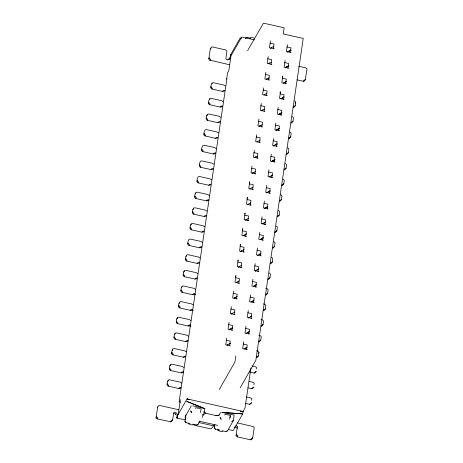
<?xml version="1.0" encoding="UTF-8"?>
<svg xmlns="http://www.w3.org/2000/svg" width="463" height="463" viewBox="0 0 463 463"><rect width="100%" height="100%" fill="white"/><g stroke="black" fill="none" stroke-linecap="round" stroke-linejoin="round"><path stroke-width="0.69" d="M157.756 406.942L156.037 417.366L156.129 418.02L157.194 418.893L171.223 421.868L172.682 419.843L173.677 413.071A1.383 1.227 29.7 0 1 175.193 412.139A1.383 1.227 29.7 0 1 176.345 413.667L175.714 414.779A1.383 1.227 29.7 0 0 173.312 413.604M181.6 383.109L180.182 382.154L169.504 379.764L168.26 380.123C167.392 381.703 166.622 383.815 167.328 385.563L168.214 386.136L178.892 388.526L180.495 388.249L180.969 387.421L179.366 387.693L178.892 388.526M183.904 367.472L182.48 366.517L171.808 364.126L170.563 364.485C169.695 366.065 168.926 368.178 169.626 369.931L170.517 370.498L181.189 372.889L182.792 372.617L183.267 371.783L181.664 372.061L181.189 372.889M186.207 351.839L184.783 350.885L174.111 348.494L172.867 348.847C171.999 350.427 171.229 352.54 171.929 354.293L172.821 354.866L183.493 357.257L185.096 356.979L185.57 356.145L183.967 356.423L183.493 357.257M188.51 336.202L187.087 335.247L176.415 332.856L175.164 333.21C174.302 334.795 173.532 336.908 174.233 338.656L175.124 339.229L185.796 341.619L187.399 341.341L187.874 340.508L186.271 340.785L185.796 341.619M190.808 320.564L189.39 319.609L178.712 317.219L177.468 317.577C176.6 319.157 175.83 321.27 176.536 323.018L177.422 323.591L188.1 325.981L191.04 326.004M193.112 304.926L191.688 303.971L181.016 301.581L179.771 301.94C178.903 303.52 178.133 305.632 178.834 307.386L179.725 307.953L190.397 310.349L193.337 310.366M195.415 289.294L193.991 288.339L183.319 285.949L182.075 286.302C181.207 287.882 180.437 290 181.137 291.748L182.028 292.321L192.701 294.711L195.641 294.734M197.713 273.656L196.295 272.701L185.622 270.311L184.372 270.67C183.51 272.25 182.74 274.362 183.441 276.11L184.332 276.683L195.004 279.073L196.607 278.795L197.082 277.962L195.479 278.24L195.004 279.073M200.016 258.018L198.592 257.063L187.92 254.673L186.676 255.032C185.808 256.612 185.038 258.724 185.744 260.472L186.63 261.045L197.307 263.435L198.911 263.163L199.385 262.33L197.782 262.608L197.307 263.435M202.319 242.381L200.896 241.431L190.224 239.035L188.979 239.394C188.111 240.974 187.341 243.087 188.042 244.84L188.933 245.413L199.605 247.803L201.208 247.526L201.683 246.692L200.08 246.97L199.605 247.803M204.623 226.748L203.199 225.794L192.527 223.403L191.283 223.756C190.415 225.342 189.645 227.455 190.345 229.202L191.236 229.775L201.909 232.166L203.512 231.888L203.986 231.054L202.383 231.332L201.909 232.166M206.92 211.111L205.503 210.156L194.83 207.765L193.58 208.124C192.718 209.704 191.948 211.817 192.649 213.565L193.54 214.137L204.212 216.528L205.815 216.25L206.29 215.422L204.687 215.694L204.212 216.528M209.224 195.473L207.8 194.518L197.128 192.128L195.884 192.486C195.016 194.066 194.246 196.179 194.952 197.933L195.837 198.5L206.515 200.89L208.119 200.618L208.593 199.784L206.99 200.062L206.515 200.89M211.527 179.841L210.104 178.886L199.431 176.496L198.187 176.849C197.319 178.429 196.549 180.547 197.25 182.295L198.141 182.868L208.813 185.258L210.416 184.98L210.891 184.147L209.288 184.424L208.813 185.258M213.831 164.203L212.407 163.248L201.735 160.858L200.485 161.211C199.622 162.797 198.853 164.909 199.553 166.657L200.444 167.23L211.116 169.62L212.72 169.342L213.194 168.509L211.591 168.787L211.116 169.62M216.128 148.565L214.71 147.61L204.038 145.22L202.788 145.579C201.926 147.159 201.15 149.271 201.856 151.019L202.748 151.592L213.42 153.982L215.023 153.704L215.498 152.877L213.894 153.149L213.42 153.982M218.432 132.927L217.008 131.972L206.336 129.582L205.092 129.941C204.224 131.521 203.454 133.633 204.154 135.387L205.045 135.954L215.717 138.35L217.326 138.072L217.801 137.239L216.192 137.517L215.717 138.35M220.735 117.295L219.312 116.34L208.639 113.95L207.395 114.303C206.527 115.883 205.757 118.001 206.457 119.749L207.349 120.322L218.021 122.712L219.624 122.435L220.099 121.601L218.495 121.879L218.021 122.712M223.039 101.657L221.615 100.703L210.943 98.312L209.693 98.671C208.83 100.251 208.061 102.364 208.761 104.111L209.652 104.684L220.324 107.075L221.927 106.797L222.402 105.969L220.799 106.241L220.324 107.075M225.336 86.02L223.918 85.065L213.24 82.674L211.996 83.033C211.134 84.613 210.358 86.726 211.064 88.474L211.956 89.046L222.628 91.437L224.231 91.165L224.705 90.331L223.102 90.609L222.628 91.437M235.32 426.244A1.383 1.227 29.7 0 1 237.716 427.413L237.085 428.524L236.089 435.295L236.176 435.949L237.241 436.829L250.581 439.815L251.27 439.798L252.098 438.883L252.729 437.772L254.181 427.922L253.672 426.707L237.536 422.922M258.493 355.694L257.196 357.442L256.502 357.459L256.977 356.626L258.4 356.001L258.95 352.285L257.793 351.087L256.461 350.786M295.307 102.936L295.301 103.266L295.689 101.779L294.624 100.905M229.689 64.785L209.328 60.057L208.819 58.842L210.271 48.991L210.902 47.88L211.73 46.966L212.419 46.948L225.759 49.94L226.916 51.138L225.915 58.24A1.383 1.227 29.7 0 0 227.067 59.768A1.383 1.227 29.7 0 0 228.583 58.836L227.952 59.947M226.633 79.051L227.541 72.894L228.809 70.677L230.979 55.901L241.738 37.04L254.349 39.864M226.951 78.496L179.112 401.872L180.512 402.185M229.92 59.137L230.869 54.269L240.204 37.908L241.605 38.221M178.203 414.426L180.373 399.656M190.085 423.547L186.08 422.65L184.945 421.44L185.837 414.848M202.065 417.452L203.963 414.125L204.843 408.256M226.737 338.054L225.741 344.825L230.412 345.873M229.04 322.422L228.045 329.193L232.715 330.235M231.344 306.784L230.348 313.555L235.013 314.603M233.647 291.146L232.646 297.917L237.316 298.965M252.063 166.055L251.062 172.826L255.732 173.874M254.361 150.423L253.365 157.194L258.036 158.236M256.664 134.785L255.669 141.556L260.339 142.604M258.967 119.147L257.966 125.919L262.637 126.966M261.265 103.509L260.27 110.281L264.94 111.328M263.569 87.877L262.573 94.649L267.244 95.691M265.872 72.24L264.877 79.011L269.547 80.058M268.175 56.602L267.174 63.373L271.845 64.421M270.473 40.97L269.478 47.741L274.148 48.783M218.455 429.473L219.433 430.121L215.428 429.224L214.3 428.015L214.768 424.282M229.555 345.861L230.256 341.121L226.251 340.224M231.859 330.229L232.559 325.489L228.554 324.592M234.162 314.591L234.857 309.851L230.858 308.954M236.466 298.953L237.16 294.213L233.161 293.316M238.763 283.315L239.464 278.576L235.459 277.678M241.067 267.683L241.767 262.943L237.762 262.046M243.37 252.046L244.065 247.306L240.066 246.409M245.674 236.408L246.368 231.668L242.369 230.771M247.971 220.776L248.672 216.03L244.667 215.139M250.275 205.138L250.975 200.398L246.97 199.501M252.578 189.5L253.273 184.76L249.273 183.863M254.881 173.862L255.576 169.122L251.577 168.225M257.179 158.23L257.879 153.49L253.874 152.593M259.483 142.592L260.183 137.852L256.178 136.955M261.786 126.955L262.48 122.215L258.481 121.318M264.089 111.317L264.784 106.577L260.785 105.686M266.387 95.685L267.087 90.945L263.082 90.048M268.69 80.047L269.391 75.307L265.386 74.41M270.994 64.409L271.688 59.669L267.689 58.772M273.292 48.777L273.992 44.037L269.993 43.14M235.823 355.897L234.915 362.054L219.254 389.51M229.891 417.476L230.065 416.295M243.683 341.85L242.687 348.622L247.358 349.669M245.986 326.212L244.985 332.984L249.655 334.031M248.284 310.58L247.288 317.352L251.959 318.394M250.587 294.943L249.592 301.714L254.262 302.761M252.891 279.305L251.895 286.076L256.566 287.124M255.194 263.667L254.193 270.438L258.863 271.486M257.492 248.035L256.496 254.806L261.167 255.848M259.795 232.397L258.8 239.168L263.47 240.216M262.099 216.759L261.103 223.531L265.768 224.578M264.402 201.127L263.401 207.899L268.071 208.94M266.7 185.489L265.704 192.261L270.375 193.308M269.003 169.852L268.008 176.623L272.678 177.67M271.306 154.214L270.311 160.985L274.976 162.033M273.61 138.582L272.609 145.353L277.279 146.395M275.907 122.944L274.912 129.715L279.583 130.763M278.211 107.306L277.215 114.077L281.886 115.125M285.115 60.398L284.12 67.17L288.79 68.217M287.419 44.761L286.423 51.532L291.094 52.579M222.101 430.717L226.106 431.614L227.617 430.683L233.317 420.699L234.191 414.831M246.501 349.658L247.201 344.918L243.197 344.021M248.805 334.02L249.499 329.28L245.5 328.383M251.108 318.388L251.803 313.648L247.803 312.751M253.406 302.75L254.106 298.01L250.101 297.113M255.709 287.112L256.409 282.372L252.404 281.475M258.013 271.474L258.707 266.734L254.708 265.843M260.31 255.842L261.01 251.102L257.006 250.205M262.614 240.204L263.314 235.464L259.309 234.567M264.917 224.567L265.617 219.827L261.612 218.93M267.22 208.935L267.915 204.195L263.916 203.298M269.518 193.297L270.218 188.557L266.213 187.66M271.822 177.659L272.522 172.919L268.517 172.022M274.125 162.021L274.819 157.281L270.82 156.384M276.428 146.389L277.123 141.649L273.124 140.752M278.726 130.751L279.426 126.011L275.421 125.114M281.029 115.113L281.73 110.373L277.725 109.476M283.333 99.476L284.027 94.736L280.028 93.844M285.636 83.844L286.331 79.104L282.332 78.206M287.934 68.206L288.634 63.466L284.629 62.569M290.237 52.568L290.938 47.828L286.933 46.931M250.894 368.044L244.991 408.117L242.907 411.769M260.796 340.056L259.5 341.804L258.805 341.821L259.28 340.988L260.704 340.363L261.254 336.647L260.096 335.449L258.765 335.148M263.1 324.418L261.798 326.166L261.109 326.183L261.583 325.35L263.007 324.731L263.551 321.015L262.399 319.811L261.063 319.511M265.397 308.786L264.101 310.534L263.412 310.546L263.887 309.718L265.311 309.093L265.855 305.377L264.703 304.174L263.366 303.878M267.701 293.148L266.404 294.896L265.71 294.914L266.184 294.08L267.608 293.455L268.158 289.74L267.001 288.542L265.669 288.241M270.004 277.511L268.708 279.258L268.013 279.276L268.488 278.442L269.732 278.089L270.004 277.511L270.461 274.102L269.304 272.904M272.308 261.873L271.005 263.626L270.317 263.638L270.791 262.805L272.036 262.452L272.308 261.873L272.759 258.47L271.607 257.266M274.605 246.241L273.309 247.989L272.62 248.006L273.095 247.173L274.339 246.814L274.605 246.241L275.063 242.832L273.911 241.628M276.909 230.603L275.612 232.351L274.918 232.368L275.392 231.535L276.642 231.176L276.909 230.603L277.366 227.194L276.208 225.996M279.212 214.965L277.916 216.713L277.221 216.73L277.696 215.897L278.94 215.544L279.212 214.965L279.664 211.562L278.512 210.358M281.516 199.327L280.213 201.081L279.525 201.092L279.999 200.265L281.244 199.906L281.516 199.327L281.967 195.924L280.815 194.72M283.813 183.695L282.517 185.443L281.828 185.46L282.303 184.627L283.547 184.268L283.813 183.695L284.27 180.286L283.113 179.088M286.117 168.057L284.82 169.805L284.126 169.823L284.6 168.989L285.85 168.63L286.117 168.057L286.574 164.649L285.416 163.451M288.42 152.42L287.118 154.167L286.429 154.185L286.904 153.351L288.148 152.998L288.42 152.42L288.871 149.017L287.72 147.813M290.723 136.788L289.421 138.535L288.733 138.547L289.207 137.719L290.451 137.361L290.723 136.788L291.175 133.379L290.023 132.175M293.021 121.15L291.725 122.898L291.036 122.915L291.511 122.082L292.755 121.723L293.021 121.15L293.478 117.741L292.321 116.543M295.325 105.512L294.028 107.26L293.334 107.277L293.808 106.444L295.232 105.819L295.776 102.433M297.026 79.867L303.363 81.291L303.994 80.18L305.244 79.821L306.963 69.398L306.871 68.744L305.806 67.87L298.785 66.296M230.869 54.269L229.376 59.629M177.723 415.259L177.138 418.025L177.647 415.363L187.058 398.898L243.092 411.445L242.734 413.91L233.167 430.578L228.323 429.566M176.959 418.06L177.682 413.968L177.045 415.079L176.959 415.693L177.555 414.883L176.849 417.817L177.647 415.363L176.959 418.06L184.969 419.854M185.09 416.798L191.265 405.97M184.893 421.272L186.08 422.65M214.242 427.847L215.428 429.224M185.188 417.892L185.559 416.677M185.183 418.014L185.732 417.053M252.896 187.422L253.018 187.15L250.483 188.615A4.838 2.112 8.4 0 0 249.771 189.17M250.599 203.06L250.714 202.788L248.18 204.252A4.838 2.112 8.4 0 0 247.798 204.484M248.295 218.698L248.417 218.42L245.876 219.89A4.838 2.112 8.4 0 0 245.494 220.116M245.992 234.33L246.466 233.902M243.688 249.968L244.169 249.54M241.391 265.606L241.507 265.328L238.972 266.798A4.838 2.112 8.4 0 0 238.26 267.354M232.183 328.151L232.657 327.723M271.59 47.475L271.202 47.892A4.838 2.112 8.4 0 0 270.485 48.447M269.287 63.113L268.899 63.524A4.838 2.112 8.4 0 0 268.517 63.755M266.983 78.745L266.595 79.161A4.838 2.112 8.4 0 0 266.213 79.393M264.686 94.383L264.292 94.799A4.838 2.112 8.4 0 0 263.91 95.031M262.382 110.02L261.994 110.437A4.838 2.112 8.4 0 0 261.277 110.993M260.079 125.652L259.691 126.069A4.838 2.112 8.4 0 0 258.979 126.625M257.775 141.29L257.387 141.707A4.838 2.112 8.4 0 0 257.006 141.938M256.288 157.217L255.478 156.928L255.084 157.345A4.838 2.112 8.4 0 0 254.702 157.576M253.174 172.566L252.786 172.977A4.838 2.112 8.4 0 0 252.069 173.532M244.777 235.401L243.966 235.111L243.579 235.522A4.838 2.112 8.4 0 0 243.197 235.754M241.663 250.743L241.275 251.16A4.838 2.112 8.4 0 0 240.563 251.716M237.062 282.019L236.674 282.436A4.838 2.112 8.4 0 0 236.286 282.661M235.569 297.94L234.758 297.651L234.371 298.068A4.838 2.112 8.4 0 0 233.989 298.299M232.455 313.289L232.067 313.706A4.838 2.112 8.4 0 0 231.355 314.261M230.152 328.927L229.764 329.343A4.838 2.112 8.4 0 0 229.052 329.899M227.854 344.565L227.466 344.976A4.838 2.112 8.4 0 0 227.084 345.207M244.539 348.489L244.053 348.894M208.819 58.842L209.455 57.73L209.965 58.946L210.607 59.264L209.971 60.369M210.798 87.519L211.273 86.685L211.365 87.339L212.43 88.219L211.956 89.046M208.5 103.156L208.975 102.323L209.062 102.977L210.127 103.851L209.652 104.684M249.823 38.672L250.298 37.839L251.496 37.462L254.17 38.059M206.197 118.788L206.672 117.961L206.758 118.615L207.823 119.489L207.349 120.322M203.894 134.426L204.368 133.593L204.455 134.253L205.52 135.127L205.045 135.954M201.59 150.064L202.065 149.231L202.157 149.885L203.222 150.759L202.748 151.592M199.293 165.702L199.767 164.869L199.854 165.523L200.919 166.396L200.444 167.23M196.989 181.334L197.464 180.501L197.551 181.16L198.615 182.034L198.141 182.868M194.686 196.972L195.16 196.138L195.247 196.798L196.312 197.672L195.837 198.5M192.382 212.61L192.857 211.776L192.949 212.43L194.014 213.304L193.54 214.137M190.085 228.242L190.559 227.414L190.646 228.068L191.711 228.942L191.236 229.775M282.239 77.043L282.818 76.036L281.817 82.808L286.487 83.855M187.781 243.879L188.256 243.046L188.343 243.706L189.408 244.58L188.933 245.413M279.936 92.681L280.514 91.668L279.519 98.445L284.184 99.487M185.478 259.517L185.952 258.684L186.039 259.338L187.104 260.212L186.63 261.045M183.174 275.155L183.649 274.322L183.742 274.976L184.806 275.85L184.332 276.683M180.877 290.787L181.351 289.96L181.438 290.614L182.503 291.487L182.028 292.321M305.511 79.248L304.608 80.932L303.363 81.291M178.573 306.425L179.048 305.592L179.135 306.251L180.2 307.125L179.725 307.953M249.181 182.706L249.76 181.693L248.764 188.464L253.429 189.512M176.27 322.063L176.744 321.229L176.831 321.883L177.896 322.757L177.422 323.591M246.877 198.338L247.456 197.331L246.461 204.102L251.131 205.15M192.701 294.711L193.175 293.878L194.778 293.6L194.304 294.433M173.966 337.701L174.441 336.867L174.534 337.521L175.599 338.395L175.124 339.229M244.58 213.975L245.153 212.968L244.157 219.74L248.828 220.782M190.397 310.349L190.872 309.515L192.475 309.238L192 310.071M171.669 353.333L172.143 352.499L172.23 353.159L173.295 354.033L172.821 354.866M242.276 229.613L242.855 228.6L241.854 235.372L246.524 236.419M188.1 325.981L188.574 325.148L190.177 324.876L189.703 325.703M169.365 368.97L169.84 368.137L169.927 368.791L170.992 369.671L170.517 370.498M239.973 245.251L240.552 244.238L239.556 251.01L244.221 252.057M167.062 384.608L167.537 383.775L167.623 384.429L168.688 385.303L168.214 386.136M237.669 260.883L238.248 259.876L237.253 266.647L241.923 267.689M157.489 407.515L158.392 405.831L159.637 405.472L178.649 409.732M235.372 276.521L235.945 275.508L234.949 282.28L239.62 283.327M156.037 417.366L156.673 416.254L156.76 416.914L157.825 417.788L157.194 418.893M170.534 421.886L171.165 420.774L171.86 420.757L172.682 419.843M195.374 408.522L195.849 407.689L201.185 408.887L200.276 412.672M192.753 424.143L196.752 425.04L198.268 424.108L199.848 421.336M203.842 412.238A2.766 1.21 8.4 0 0 205.832 413.309L215.839 415.548L219.144 415.039L220.614 412.545M213.518 425.653L212.5 427.436L210.833 428.929L194.321 425.231L193.627 424.224M258.476 353.448L258.95 352.615M240.17 387.838L255.831 360.382L303.23 38.423L283.217 33.938L284.126 27.78L263.447 23.15L247.601 50.635M224.729 415.097L225.203 414.263L230.539 415.461L229.631 419.246M256.172 369.08L256.56 367.593L255.495 366.719L252.156 365.973M254.204 373.091L254.679 372.264L255.923 371.905L256.195 371.326L254.552 373.126L249.534 372.049M253.869 384.718L254.256 383.231L253.192 382.357L249.187 381.46M251.901 388.729L252.376 387.896L253.62 387.543L253.892 386.964L252.254 388.764L247.896 387.832M251.565 400.356L251.953 398.869L250.888 397.995L246.218 396.947M249.598 404.367L250.072 403.533L251.316 403.175L251.588 402.602L249.951 404.402L245.598 403.47M236.089 435.295L236.72 434.184L236.807 434.844L237.872 435.718L237.241 436.829M250.581 439.815L251.212 438.704L251.907 438.687L252.729 437.772M287.43 52.238L288.275 51.399L291.204 50.12M285.127 67.876L285.972 67.031L288.9 65.758M278.222 114.783L279.067 113.944L281.996 112.665M275.919 130.421L276.764 129.576L279.693 128.303M273.621 146.059L274.461 145.214L277.395 143.941M266.711 192.967L267.556 192.122L269.883 191.144M264.414 208.605L265.253 207.76L267.579 206.782M257.503 255.512L258.863 254.586M255.206 271.15L256.045 270.305L258.371 269.327M248.295 318.058L249.655 317.132M245.998 333.69L246.843 332.851L249.163 331.873M210.271 48.991L211.093 48.077M206.648 115.715L207.812 114.743M195.137 193.893L195.965 192.978M192.839 209.531L193.661 208.61M190.536 225.168L191.358 224.248M185.929 256.438L186.757 255.524M183.632 272.076L184.453 271.156M181.328 287.714L182.15 286.794M179.025 303.346L179.852 302.432M176.727 318.984L177.549 318.069M174.424 334.622L175.245 333.701M172.12 350.254L172.942 349.339M169.817 365.892L170.644 364.977M167.519 381.529L168.341 380.609M245.506 38.331L247.022 37.399L250.356 38.145M203.963 414.125L202.447 415.056L203.998 413.968M196.752 425.04L198.268 424.108M233.317 420.699L231.801 421.631L233.352 420.543M226.106 431.614L227.617 430.683M247.022 37.399L245.633 38.197M286.487 66.95L288.611 65.717L288.536 66.064M283.182 83.08L286.313 81.355L286.232 81.702M274.976 145.133L277.106 143.9L277.024 144.242M270.907 176.096L272.499 175.17L272.418 175.518M268.071 192.041L270.195 190.808L270.12 191.155M265.768 207.679L267.898 206.446L267.817 206.787M262.469 223.803L265.594 222.084L265.513 222.425M259.396 254.28L260.987 253.354L260.912 253.695M256.56 270.218L258.69 268.991L258.609 269.333M253.261 286.348L256.386 284.623L256.305 284.971M254.083 300.261L250.958 301.986M250.188 316.819L251.785 315.899M247.352 332.764L249.482 331.537M247.178 347.169L245.054 348.402L246.866 347.51M246.009 219.601L247.08 219.763M284.184 82.588L286.603 81.395M284.299 97.033L280.885 98.712M275.091 159.579L271.677 161.257M270.977 176.108L272.186 175.512M263.47 223.311L265.282 222.419M262.978 238.057L260.165 239.44M259.465 254.285L260.675 253.689M254.262 285.856L256.074 284.965M253.77 300.603L251.959 301.494L252.514 301.737M250.263 316.831L251.467 316.235M271.33 47.602L273.893 46.63M269.026 63.24L271.59 62.268M266.729 78.872L269.287 77.906M264.425 94.51L266.983 93.538M262.122 110.148L264.686 109.175M259.824 125.786L262.382 124.813M257.521 141.418L260.079 140.451M255.217 157.055L257.775 156.083M252.914 172.693L255.478 171.721M243.706 235.239L246.113 234.058M241.408 250.871L243.81 249.696M236.801 282.146L239.209 280.966M234.498 297.784L237.259 296.447M232.2 313.416L234.961 312.085M229.897 329.054L232.299 327.873L232.808 328.099M227.593 344.692L230.354 343.355M269.373 176.895L270.375 176.403M193.476 424.6L192.278 424.976L189.61 424.38L188.14 423.402M222.825 431.175L221.627 431.551L218.958 430.955L217.488 429.977M290.833 50.426L290.914 50.085L288.79 51.312L289.346 51.561M283.929 97.334L284.01 96.993L281.886 98.22L282.436 98.469M281.626 112.972L281.707 112.625L279.583 113.857L280.138 114.101M279.328 128.61L279.403 128.263L277.279 129.495L277.835 129.738M274.721 159.88L274.802 159.538L272.678 160.765L273.228 161.014M263.21 238.063L263.291 237.716L261.167 238.949L261.722 239.192M212.077 83.525L212.419 83.473M209.774 99.157L210.115 99.111M285.295 67.795L285.729 67.737M276.087 130.34L276.521 130.282M273.789 145.978L274.218 145.92M264.581 208.524L265.01 208.466M255.373 271.063L255.802 271.011M246.166 333.609L246.594 333.557M240.251 411.242L243.092 411.445L240.303 411.242M222.136 412.423L242.734 413.91L221.783 412.365L233.479 414.964M192.787 405.848L204.461 408.488L186.699 401.357L204.125 408.389M198.968 421.156L217.645 425.341M198.708 422.505L214.861 426.122M189.031 399.685L187.058 398.898L189.072 399.708M203.801 411.601L205.832 413.309M185.368 419.513L185.293 417.122A1.383 0.602 8.4 0 0 185.808 417.4M234.509 427.621A1.383 1.227 29.7 0 1 237.085 428.524M235.048 426.817A1.383 1.227 29.7 0 1 235.14 426.51M219.144 415.039A2.766 1.21 8.4 0 1 215.839 415.548M230.001 343.511L229.879 343.789L230.505 343.737L230.001 343.511M190.75 411.005L191.775 412.666L190.75 411.005M220.099 417.58L221.129 419.241L220.099 417.58"/></g></svg>
